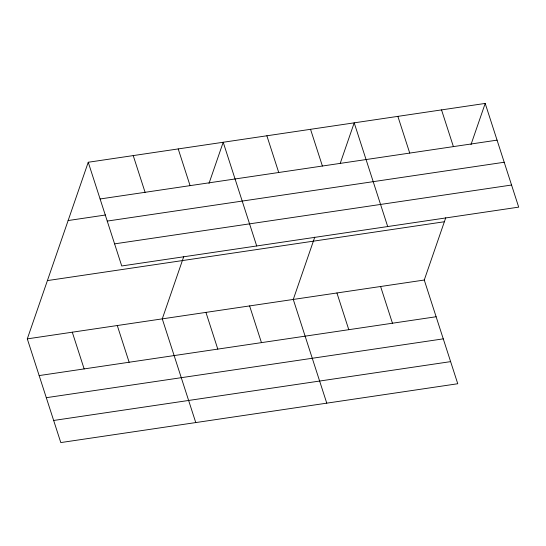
<?xml version="1.0" encoding="UTF-8"?>
<svg xmlns="http://www.w3.org/2000/svg" width="546" height="546" viewBox="0 0 546 546"><rect width="100%" height="100%" fill="white"/><g stroke="black" fill="none" stroke-linecap="round" stroke-linejoin="round"><path stroke-width="0.82" d="M445.754 217.745L424.262 280.03L457.76 383.742L60.797 442.574L27.3 338.868L88.24 162.258L485.203 103.426L518.7 207.132L121.738 265.97L88.24 162.258M183.756 256.579L162.271 318.864L195.768 422.57M208.995 183.442L223.205 142.253L256.702 245.966M314.755 237.162L293.27 299.447L326.767 403.153M340.26 163.247L354.204 122.843L387.701 226.549M470.993 144.608L485.203 103.426M100.095 198.976L497.065 140.138M68.127 220.543L105.617 214.981M107.234 221.082L504.204 162.251M114.592 243.864L511.561 185.026M47.406 280.589L444.376 221.751M27.3 338.868L424.262 280.03M39.162 375.58L436.124 316.748M46.301 397.693L443.263 338.854M53.658 420.468L450.621 361.629M441.537 109.896L453.398 146.615M397.87 116.366L409.732 153.085M380.596 286.5L392.458 323.218M310.538 129.313L322.399 166.025M336.93 292.977L348.792 329.688M266.871 135.783L278.733 172.502M249.604 305.917L261.459 342.635M178.214 148.921L190.076 185.64M205.938 312.387L217.793 349.106M133.224 155.59L145.086 192.308M117.281 325.532L129.136 362.244M72.29 332.2L84.145 368.912"/></g></svg>
